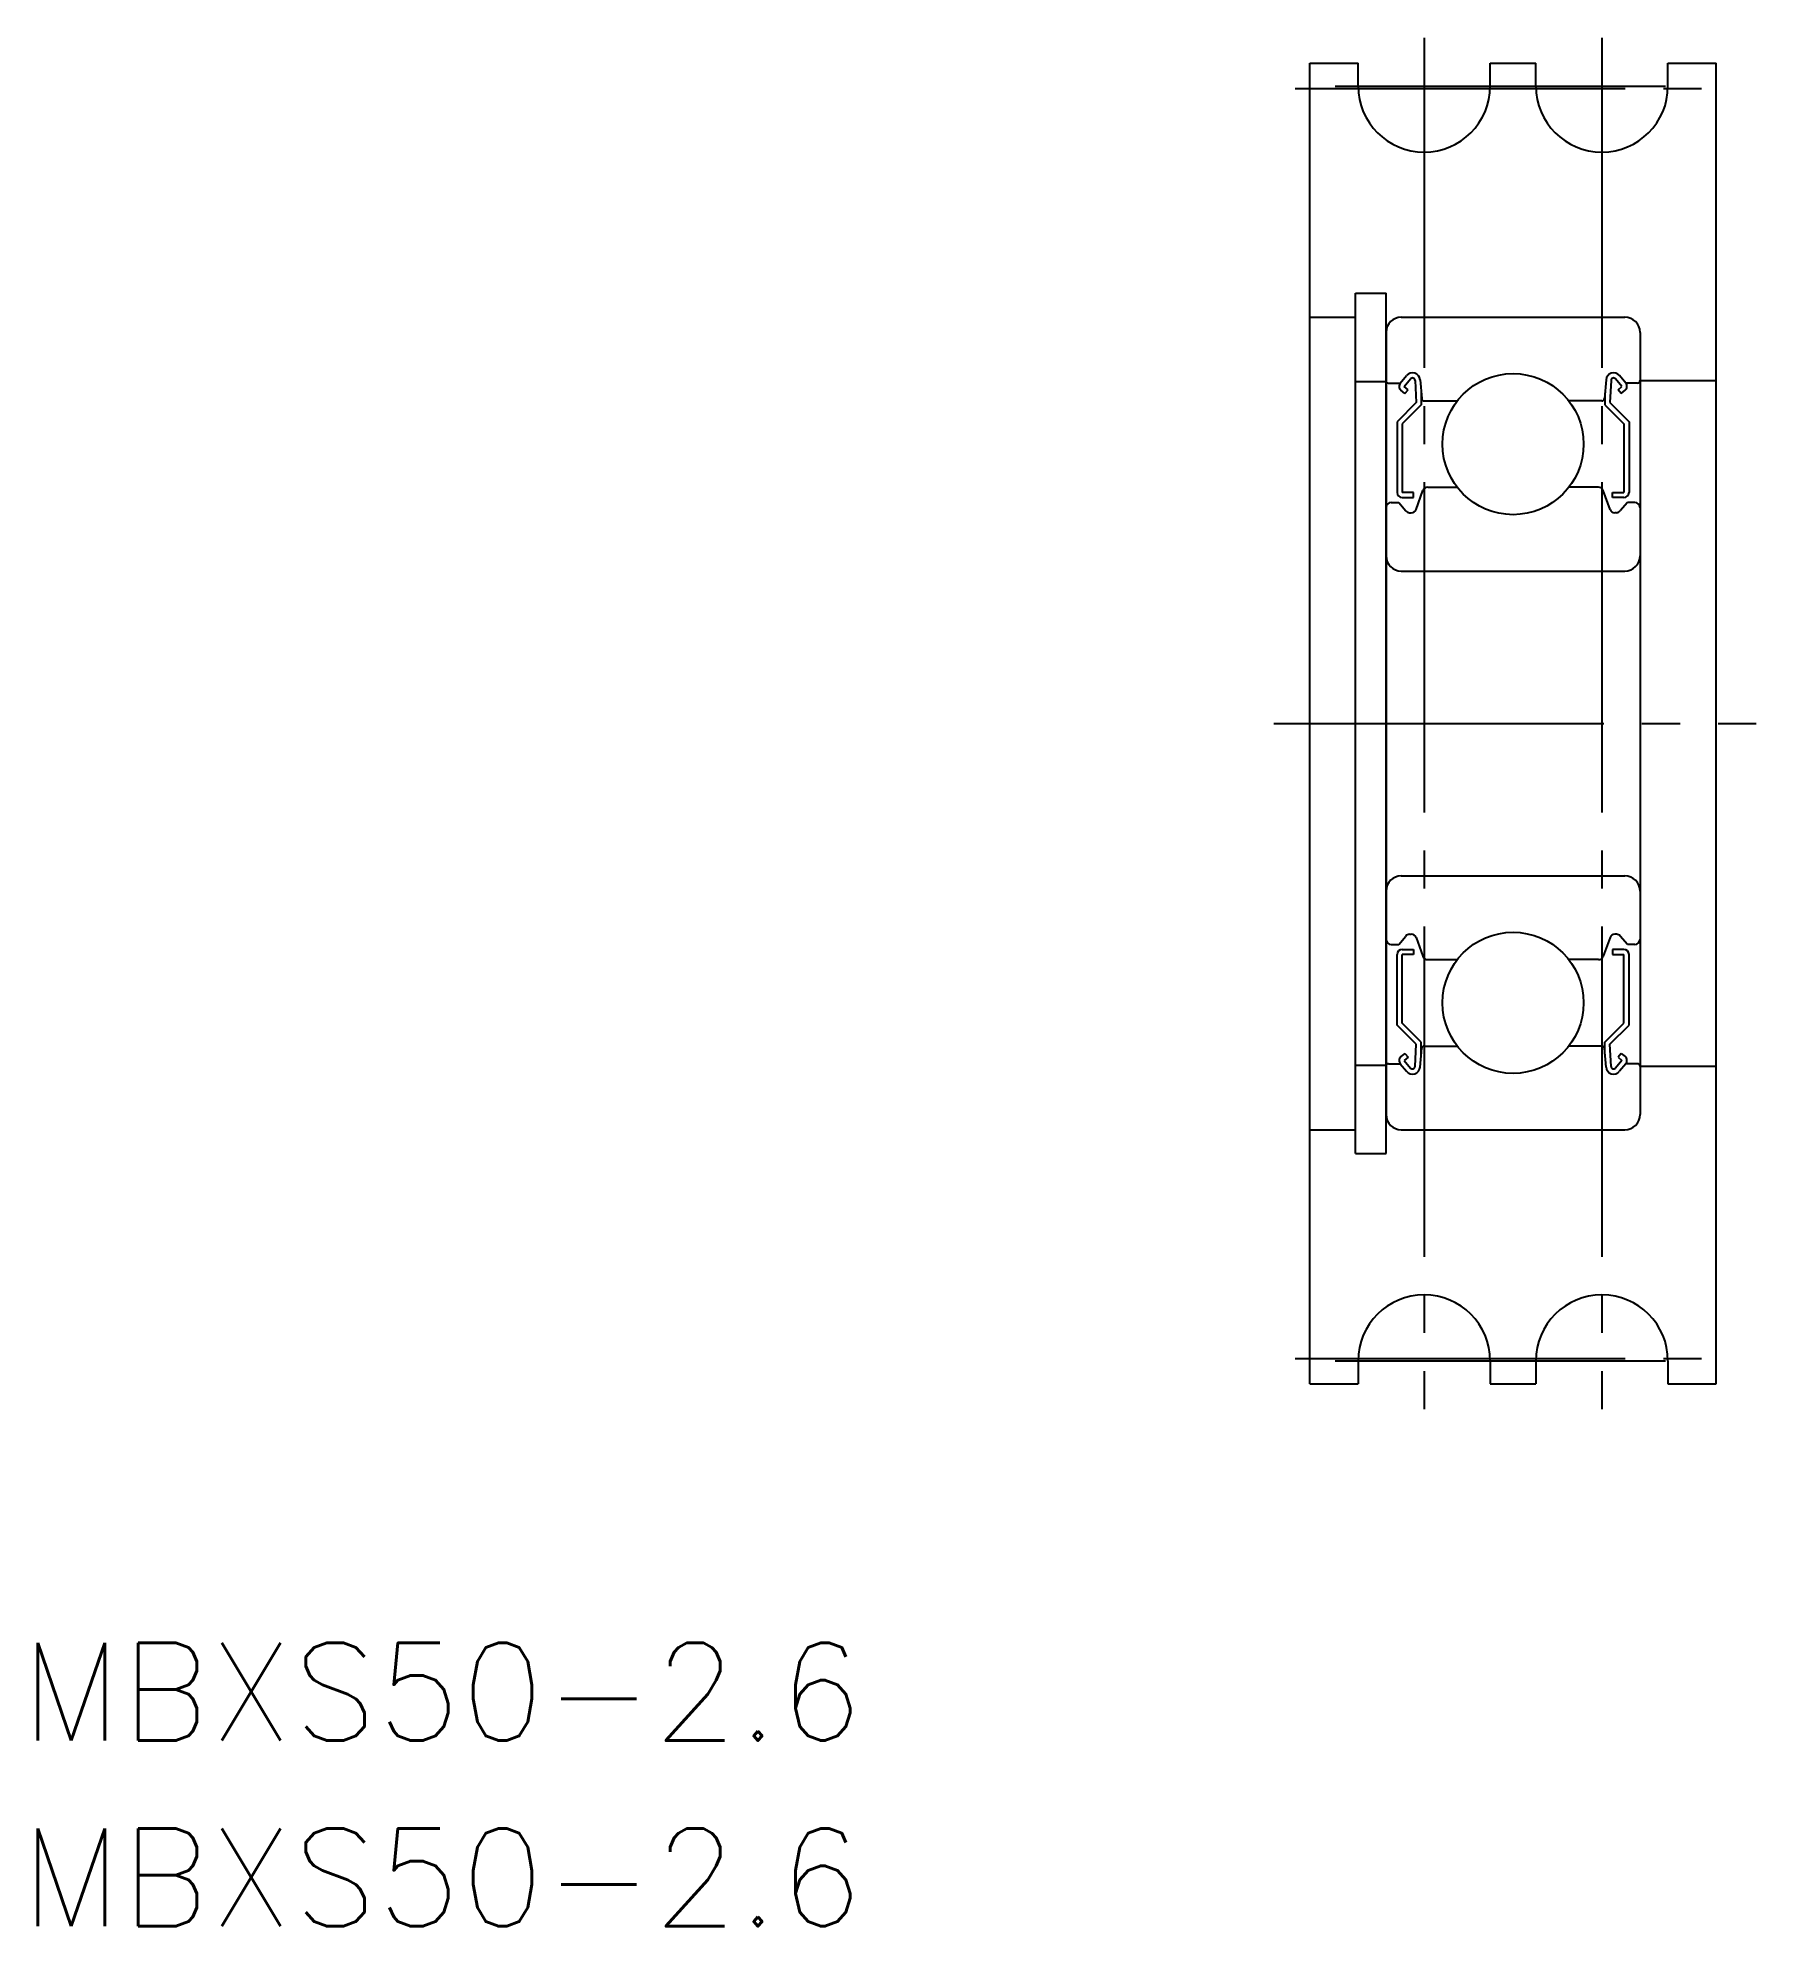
# Model space of a CAD drawing. Extents: x 154.5 to 222.1, y 166.5 to 240.9.
import ezdxf

# ---------------------------------------------------------------- set-up
doc = ezdxf.new("R2010")
doc.units = 0
doc.linetypes.add('CENTER', pattern=[17.5, 13, -1.5, 1.5, -1.5])
doc.layers.get('0').update_dxf_attribs({"linetype": 'CONTINUOUS'})
doc.layers.add('CENTER', color=1, linetype='CENTER')
doc.styles.get("Standard").update_dxf_attribs({"font": 'txt.shx', "bigfont": '@extfont2.shx'})

msp = doc.modelspace()

# ---------------------------------------------------------------- linework, layer by layer
at = {"color": 7, "linetype": 'CONTINUOUS'}
for p, q in [((204.57, 187.851), (204.57, 239.851)), ((204.57, 239.851), (206.47, 239.851)), ((206.47, 238.951), (206.47, 239.851)), ((211.67, 238.951), (211.67, 239.851)), ((211.67, 239.851), (213.47, 239.851)), ((213.47, 238.951), (213.47, 239.851)), ((218.67, 238.951), (218.67, 239.851)), ((218.67, 239.851), (220.57, 239.851)), ((220.57, 187.851), (220.57, 239.851)), ((206.37, 196.913), (206.37, 230.789)), ((206.37, 230.789), (207.57, 230.789)), ((207.57, 196.913), (207.57, 230.789)), ((204.57, 229.851), (206.37, 229.851)), ((206.37, 227.313), (207.57, 227.313)), ((217.57, 227.351), (220.57, 227.351)), ((206.37, 200.39), (207.57, 200.39)), ((217.57, 200.351), (220.57, 200.351)), ((204.57, 197.851), (206.37, 197.851)), ((206.37, 196.913), (207.57, 196.913)), ((206.47, 188.751), (206.47, 187.851)), ((211.67, 188.751), (211.67, 187.851)), ((213.47, 188.751), (213.47, 187.851)), ((218.67, 188.751), (218.67, 187.851)), ((204.57, 187.851), (206.47, 187.851)), ((211.67, 187.851), (213.47, 187.851)), ((218.67, 187.851), (220.57, 187.851))]:
    msp.add_line(p, q, dxfattribs=at)
for p, q in [((208.17, 229.851), (216.97, 229.851)), ((207.57, 229.251), (207.57, 198.451)), ((217.57, 229.251), (217.57, 198.451)), ((208.13, 227.251), (208.379, 227.549)), ((217.01, 227.251), (216.76, 227.549)), ((207.67, 227.251), (208.13, 227.251)), ((208.308, 226.841), (208.154, 226.969)), ((208.283, 227.122), (208.533, 227.421)), ((208.436, 226.994), (208.283, 227.122)), ((208.308, 226.841), (208.436, 226.994)), ((208.709, 227.361), (208.753, 226.484)), ((208.908, 227.382), (208.973, 226.643)), ((208.953, 226.871), (208.953, 226.401)), ((216.231, 227.382), (216.167, 226.643)), ((216.187, 226.871), (216.187, 226.401)), ((216.43, 227.361), (216.387, 226.484)), ((216.857, 227.122), (216.606, 227.421)), ((216.704, 226.994), (216.857, 227.122)), ((216.832, 226.841), (216.704, 226.994)), ((216.832, 226.841), (216.985, 226.969)), ((217.47, 227.251), (217.01, 227.251)), ((208.753, 226.484), (208.003, 225.734)), ((208.953, 226.401), (208.203, 225.651)), ((209.072, 226.551), (210.372, 226.551)), ((216.067, 226.551), (214.767, 226.551)), ((216.187, 226.401), (216.937, 225.651)), ((216.387, 226.484), (217.137, 225.734)), ((208.003, 225.734), (208.003, 222.951)), ((208.203, 225.651), (208.203, 222.951)), ((216.937, 225.651), (216.937, 222.951)), ((217.137, 225.734), (217.137, 222.951)), ((209.208, 223.151), (210.372, 223.151)), ((215.932, 223.151), (214.767, 223.151)), ((207.77, 222.551), (208.07, 222.551)), ((208.07, 222.551), (208.345, 222.223)), ((208.653, 222.951), (208.203, 222.951)), ((208.203, 222.751), (208.653, 222.751)), ((208.653, 222.751), (208.653, 222.951)), ((208.751, 222.283), (209.02, 223.02)), ((216.388, 222.283), (216.119, 223.02)), ((216.487, 222.951), (216.937, 222.951)), ((216.487, 222.751), (216.487, 222.951)), ((216.937, 222.751), (216.487, 222.751)), ((217.07, 222.551), (216.794, 222.223)), ((217.37, 222.551), (217.07, 222.551)), ((208.498, 222.151), (208.564, 222.151)), ((216.641, 222.151), (216.576, 222.151)), ((208.17, 219.851), (216.97, 219.851)), ((208.17, 207.851), (216.97, 207.851)), ((208.07, 205.152), (208.345, 205.48)), ((208.498, 205.551), (208.564, 205.551)), ((208.751, 205.42), (209.02, 204.683)), ((216.388, 205.42), (216.119, 204.683)), ((216.641, 205.551), (216.576, 205.551)), ((217.07, 205.152), (216.794, 205.48)), ((207.77, 205.151), (208.07, 205.151)), ((208.003, 201.968), (208.003, 204.751)), ((208.203, 204.951), (208.653, 204.951)), ((208.203, 202.051), (208.203, 204.751)), ((208.653, 204.751), (208.203, 204.751)), ((208.653, 204.951), (208.653, 204.751)), ((209.208, 204.551), (210.372, 204.551)), ((215.932, 204.551), (214.767, 204.551)), ((216.937, 204.951), (216.487, 204.951)), ((216.487, 204.951), (216.487, 204.751)), ((216.487, 204.751), (216.937, 204.751)), ((216.937, 202.051), (216.937, 204.751)), ((217.37, 205.151), (217.07, 205.151)), ((217.137, 201.968), (217.137, 204.751)), ((208.753, 201.219), (208.003, 201.969)), ((208.953, 201.301), (208.203, 202.052)), ((216.187, 201.301), (216.937, 202.052)), ((216.387, 201.219), (217.137, 201.969)), ((208.308, 200.861), (208.154, 200.733)), ((208.308, 200.862), (208.436, 200.709)), ((208.709, 200.342), (208.753, 201.219)), ((208.908, 200.321), (208.973, 201.06)), ((208.953, 200.831), (208.953, 201.301)), ((209.072, 201.151), (210.372, 201.151)), ((216.067, 201.151), (214.767, 201.151)), ((216.231, 200.321), (216.167, 201.06)), ((216.187, 200.831), (216.187, 201.301)), ((216.43, 200.342), (216.387, 201.219)), ((216.832, 200.862), (216.704, 200.709)), ((216.832, 200.861), (216.985, 200.733)), ((207.67, 200.451), (208.13, 200.451)), ((208.13, 200.451), (208.379, 200.154)), ((208.436, 200.708), (208.283, 200.58)), ((208.283, 200.58), (208.533, 200.282)), ((216.857, 200.58), (216.606, 200.282)), ((216.704, 200.708), (216.857, 200.58)), ((217.01, 200.451), (216.76, 200.154)), ((217.47, 200.451), (217.01, 200.451)), ((208.17, 197.851), (216.97, 197.851)), ((210.57, 197.851), (210.57, 197.852)), ((212.57, 197.851), (212.57, 197.851))]:
    msp.add_line(p, q)
for centre in [(212.57, 224.851), (212.57, 224.851), (212.57, 202.851), (212.57, 202.851)]:
    msp.add_circle(centre, 2.778)
for centre, start, end in [((209.07, 238.951), 180, 360), ((216.07, 238.951), 180, 360), ((209.07, 188.751), 0, 180), ((216.07, 188.751), 0, 180)]:
    msp.add_arc(centre, 2.6, start, end, dxfattribs=at)
for centre, radius, start, end in [((208.17, 229.251), 0.6, 90, 180), ((216.97, 229.251), 0.6, 0, 90), ((208.609, 227.356), 0.3, 4.99683, 140.00119), ((216.53, 227.356), 0.3, 39.99881, 175.00317), ((207.67, 227.351), 0.1, 180, 270), ((208.283, 227.123), 0.2, 140.00119, 230.08703), ((208.61, 227.356), 0.1, 2.81979, 140.00022), ((216.53, 227.356), 0.1, 39.99978, 177.18021), ((216.856, 227.123), 0.2, 309.91297, 39.99881), ((217.47, 227.351), 0.1, 270, 0), ((209.072, 226.651), 0.1, 184.99683, 270), ((216.067, 226.651), 0.1, 270, 355.00317), ((209.208, 222.951), 0.2, 90, 159.99165), ((215.932, 222.951), 0.2, 20.00835, 90), ((207.77, 222.351), 0.2, 90, 180), ((208.203, 222.951), 0.2, 180, 270), ((216.937, 222.951), 0.2, 270, 0), ((217.37, 222.351), 0.2, 0, 90), ((208.498, 222.351), 0.2, 219.9952, 270), ((208.564, 222.351), 0.2, 270, 339.99165), ((216.576, 222.351), 0.2, 200.00835, 270), ((216.641, 222.351), 0.2, 270, 320.0048), ((208.17, 220.451), 0.6, 180, 270), ((216.97, 220.451), 0.6, 270, 0), ((208.17, 207.251), 0.6, 90, 180), ((216.97, 207.251), 0.6, 0, 90), ((207.77, 205.351), 0.2, 180, 270), ((208.498, 205.351), 0.2, 90, 140.0048), ((208.564, 205.351), 0.2, 20.00835, 90), ((216.576, 205.351), 0.2, 90, 159.99165), ((216.641, 205.351), 0.2, 39.9952, 90), ((217.37, 205.351), 0.2, 270, 0), ((208.203, 204.751), 0.2, 90, 180), ((209.208, 204.751), 0.2, 200.00835, 270), ((215.932, 204.751), 0.2, 270, 339.99165), ((216.937, 204.751), 0.2, 0, 90), ((209.072, 201.051), 0.1, 90, 175.00317), ((216.067, 201.051), 0.1, 4.99683, 90), ((207.67, 200.351), 0.1, 90, 180), ((208.283, 200.58), 0.2, 129.91297, 219.99881), ((208.609, 200.347), 0.3, 219.99881, 355.00317), ((208.61, 200.346), 0.1, 219.99978, 357.18021), ((216.53, 200.347), 0.3, 184.99683, 320.00119), ((216.53, 200.346), 0.1, 182.81979, 320.00022), ((216.856, 200.58), 0.2, 320.00119, 50.08703), ((217.47, 200.351), 0.1, 0, 90), ((208.17, 198.451), 0.6, 180, 270), ((216.97, 198.451), 0.6, 270, 0)]:
    msp.add_arc(centre, radius, start, end)
at = {"layer": 'CENTER', "color": 1, "linetype": 'CENTER'}
for p, q in [((209.07, 240.851), (209.07, 186.851)), ((216.07, 240.851), (216.07, 186.851)), ((203.99, 238.851), (221.15, 238.851)), ((205.57, 238.951), (219.57, 238.951)), ((203.146, 213.851), (222.146, 213.851)), ((203.99, 188.851), (221.15, 188.851)), ((205.57, 188.751), (219.57, 188.751))]:
    msp.add_line(p, q, dxfattribs=at)

# ---------------------------------------------------------------- texts
at = {"color": 7, "linetype": 'CONTINUOUS'}
for p in [(153.818, 173.801), (153.818, 166.491)]:
    msp.add_text('MBXS50-2.6', height=3.8472, dxfattribs=at).set_placement(p)

doc.saveas('drawing.dxf')
